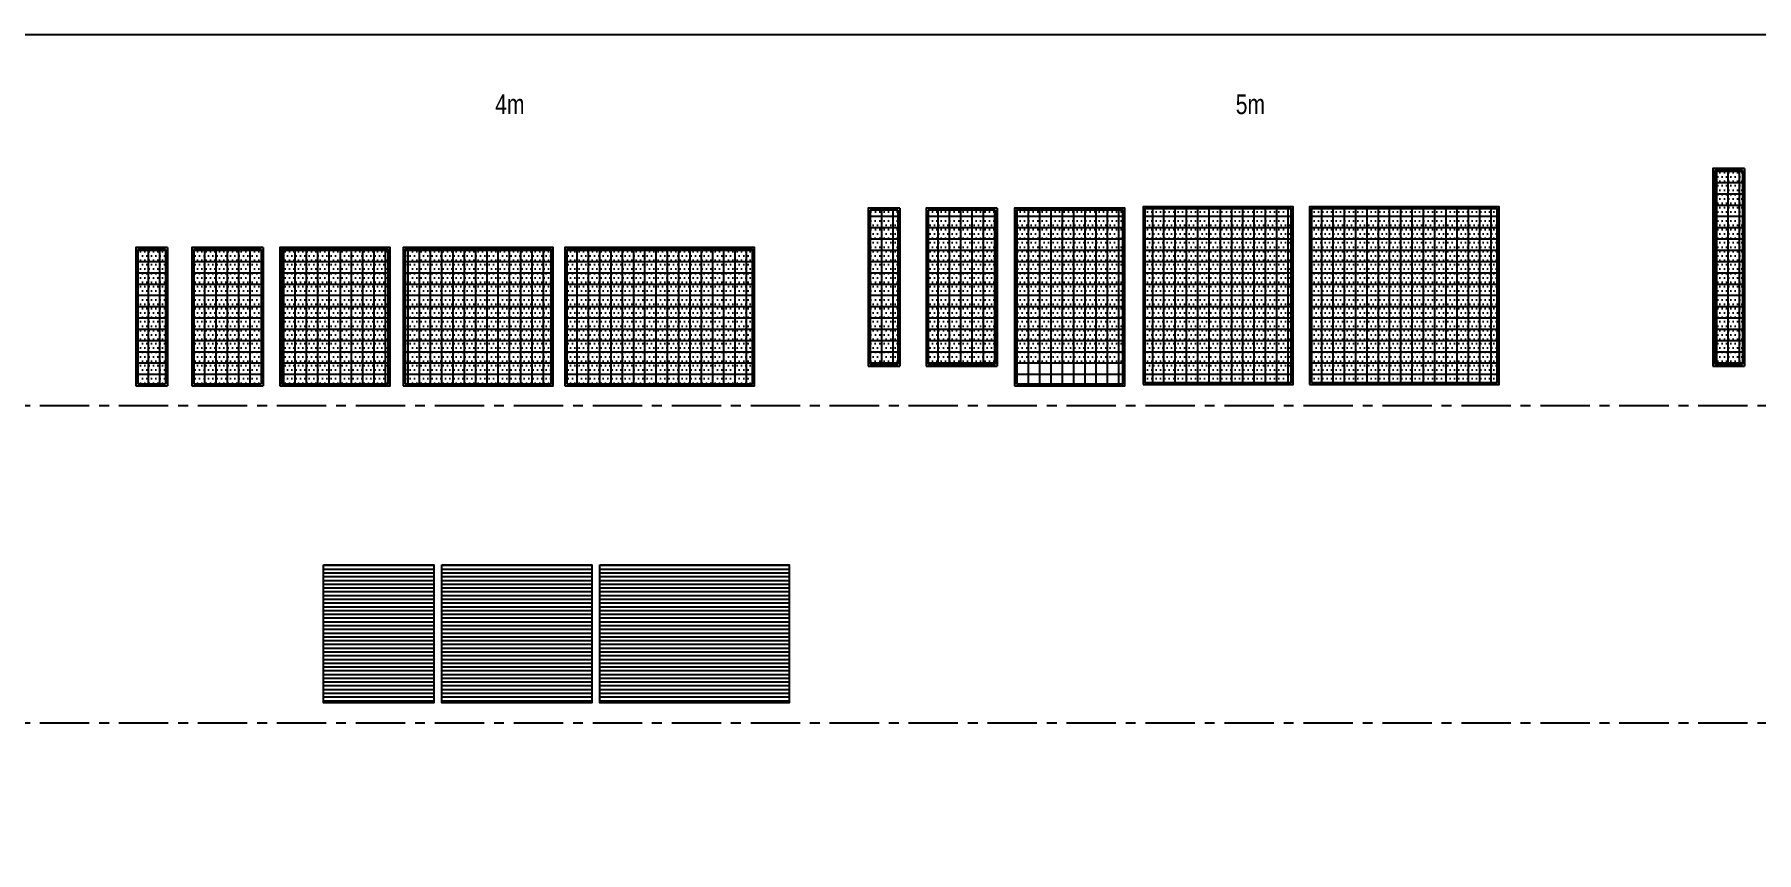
# Model space of a CAD drawing. Header units: metres. Extents: x -21 to 591, y -28 to 288.
# Drawn here: x 352.68 to 396.3, y 266.92 to 287.64 of the extents above; entities that cross this region are included whole.
import ezdxf

# ---------------------------------------------------------------- set-up
doc = ezdxf.new("R2010")
doc.units = ezdxf.units.M
doc.linetypes.add('CENTER', pattern=[2, 1.25, -0.25, 0.25, -0.25])
doc.layers.add('m_panele', color=7, linetype='Continuous')
doc.styles.add('CDMSTYLE', font='CDMSIMPL', dxfattribs={"width": 0.8, "bigfont": 'CDMBIGPL'})
pattern_1 = [(90, (0.1, 1), (-0.28575, 6e-17), []), (180, (0.1, 1), (-6e-17, -0.28575), [])]
pattern_2 = [(0, (0.1, 1), (0.0555625, 0.111125), [0, -0.111125])]
pattern_3 = [(0, (0.1, 1), (0.0555625, 0.111125), [0, -0.111125])]
pattern_4 = [(90, (0.1, 1), (-0.28575, 6e-17), []), (180, (0.1, 1), (-6e-17, -0.28575), [])]
pattern_5 = [(0, (-344.70027, -270.53981), (3e-17, 0.09525), [])]

# ---------------------------------------------------------------- blocks, each defined once
blk = doc.blocks.new('P_3_5_1')
at = {"layer": 'm_panele'}
h = blk.add_hatch(color=251, dxfattribs=at)
h.paths.add_polyline_path([(2.9, 5), (0.1, 5), (0.1, 0.5), (2.9, 0.5)])
h.paths.add_polyline_path([(0.15, 0.55), (0.15, 4.95), (2.85, 4.95), (2.85, 0.55)], flags=16)
h = blk.add_hatch(dxfattribs=at)
h.set_pattern_fill('ANSI37', color=251, scale=0.09, angle=45, style=0)
h.set_pattern_definition(pattern_1)
h.paths.add_polyline_path([(2.85, 0.55), (2.85, 4.95), (0.15, 4.95), (0.15, 0.55)])
h = blk.add_hatch(dxfattribs=at)
h.set_pattern_fill('DOTS', color=95, scale=0.07, style=0)
h.set_pattern_definition(pattern_2)
h.paths.add_polyline_path([(2.85, 1.05), (2.85, 4.95), (0.15, 4.95), (0.15, 1.05)])
at = {"layer": 'm_panele', "color": 251}
blk.add_lwpolyline([(0.1, 0.5), (2.9, 0.5), (2.9, 5), (0.1, 5), (0.1, 0.5)], dxfattribs=at)
blk.add_lwpolyline([(0.15, 0.55), (2.85, 0.55), (2.85, 4.95), (0.15, 4.95)], close=True, dxfattribs=at)
blk = doc.blocks.new('P_4_5_1')
at = {"layer": 'm_panele'}
h = blk.add_hatch(color=251, dxfattribs=at)
h.paths.add_polyline_path([(3.9, 5), (0.1, 5), (0.1, 0.5), (3.9, 0.5)])
h.paths.add_polyline_path([(0.15, 0.55), (0.15, 4.95), (3.85, 4.95), (3.85, 0.55)], flags=16)
h = blk.add_hatch(dxfattribs=at)
h.set_pattern_fill('ANSI37', color=251, scale=0.09, angle=45, style=0)
h.set_pattern_definition(pattern_1)
h.paths.add_polyline_path([(3.85, 4.95), (0.15, 4.95), (0.15, 0.55), (3.85, 0.55)])
h = blk.add_hatch(dxfattribs=at)
h.set_pattern_fill('DOTS', color=95, scale=0.07, style=0)
h.set_pattern_definition(pattern_2)
h.paths.add_polyline_path([(3.85, 4.95), (0.15, 4.95), (0.15, 0.55), (3.85, 0.55)])
at = {"layer": 'm_panele', "color": 251}
blk.add_lwpolyline([(0.1, 0.5), (3.9, 0.5), (3.9, 5), (0.1, 5), (0.1, 0.5)], dxfattribs=at)
blk.add_lwpolyline([(0.15, 0.55), (3.85, 0.55), (3.85, 4.95), (0.15, 4.95)], close=True, dxfattribs=at)
blk = doc.blocks.new('P_5_5_1')
at = {"layer": 'm_panele'}
h = blk.add_hatch(color=251, dxfattribs=at)
h.paths.add_polyline_path([(4.9, 5), (0.1, 5), (0.1, 0.5), (4.9, 0.5)])
h.paths.add_polyline_path([(0.15, 0.55), (0.15, 4.95), (4.85, 4.95), (4.85, 0.55)], flags=16)
h = blk.add_hatch(dxfattribs=at)
h.set_pattern_fill('ANSI37', color=251, scale=0.09, angle=45, style=0)
h.set_pattern_definition(pattern_1)
h.paths.add_polyline_path([(4.85, 4.95), (3.85, 4.95), (3.85, 0.55), (4.85, 0.55)])
h.paths.add_polyline_path([(3.85, 4.95), (0.15, 4.95), (0.15, 0.55), (3.85, 0.55)])
h = blk.add_hatch(dxfattribs=at)
h.set_pattern_fill('DOTS', color=95, scale=0.07, style=0)
h.set_pattern_definition(pattern_2)
h.paths.add_polyline_path([(4.85, 4.95), (3.85, 4.95), (3.85, 0.55), (4.85, 0.55)])
h.paths.add_polyline_path([(3.85, 4.95), (0.15, 4.95), (0.15, 0.55), (3.85, 0.55)])
at = {"layer": 'm_panele', "color": 251}
blk.add_lwpolyline([(0.1, 0.5), (4.9, 0.5), (4.9, 5), (0.1, 5), (0.1, 0.5)], dxfattribs=at)
blk.add_lwpolyline([(0.15, 0.55), (4.85, 0.55), (4.85, 4.95), (0.15, 4.95)], close=True, dxfattribs=at)
blk = doc.blocks.new('P_5_4_1')
at = {"layer": 'm_panele'}
h = blk.add_hatch(color=251, dxfattribs=at)
h.paths.add_polyline_path([(4.9, 4), (0.1, 4), (0.1, 0.5), (4.9, 0.5)])
h.paths.add_polyline_path([(4.85, 3.95), (4.85, 0.55), (0.15, 0.55), (0.15, 3.95)], flags=16)
h = blk.add_hatch(dxfattribs=at)
h.set_pattern_fill('ANSI37', color=251, scale=0.09, angle=45, style=0)
h.set_pattern_definition(pattern_1)
h.paths.add_polyline_path([(4.85, 3.95), (3.85, 3.95), (3.85, 0.55), (4.85, 0.55)])
h.paths.add_polyline_path([(3.85, 3.95), (0.15, 3.95), (0.15, 0.55), (3.85, 0.55)])
h = blk.add_hatch(dxfattribs=at)
h.set_pattern_fill('DOTS', color=95, scale=0.07, style=0)
h.set_pattern_definition(pattern_2)
h.paths.add_polyline_path([(3.85, 3.95), (0.15, 3.95), (0.15, 0.55), (3.85, 0.55)])
h.paths.add_polyline_path([(4.85, 3.95), (3.85, 3.95), (3.85, 0.55), (4.85, 0.55)])
at = {"layer": 'm_panele', "color": 251}
blk.add_lwpolyline([(0.1, 0.5), (4.9, 0.5), (4.9, 4), (0.1, 4), (0.1, 0.5)], dxfattribs=at)
blk.add_lwpolyline([(0.15, 0.55), (4.85, 0.55), (4.85, 3.95), (0.15, 3.95)], close=True, dxfattribs=at)
blk = doc.blocks.new('P_4_4_1')
at = {"layer": 'm_panele'}
h = blk.add_hatch(color=251, dxfattribs=at)
h.paths.add_polyline_path([(3.9, 4), (0.1, 4), (0.1, 0.5), (3.9, 0.5)])
h.paths.add_polyline_path([(3.85, 0.55), (0.15, 0.55), (0.15, 3.95), (3.85, 3.95)], flags=16)
h = blk.add_hatch(dxfattribs=at)
h.set_pattern_fill('ANSI37', color=251, scale=0.09, angle=45, style=0)
h.set_pattern_definition(pattern_1)
h.paths.add_polyline_path([(3.85, 3.95), (0.15, 3.95), (0.15, 0.55), (3.85, 0.55)])
h = blk.add_hatch(dxfattribs=at)
h.set_pattern_fill('DOTS', color=95, scale=0.07, style=0)
h.set_pattern_definition(pattern_2)
h.paths.add_polyline_path([(3.85, 3.95), (0.15, 3.95), (0.15, 0.55), (3.85, 0.55)])
at = {"layer": 'm_panele', "color": 251}
blk.add_lwpolyline([(0.1, 0.5), (3.9, 0.5), (3.9, 4), (0.1, 4), (0.1, 0.5)], dxfattribs=at)
blk.add_lwpolyline([(0.15, 0.55), (3.85, 0.55), (3.85, 3.95), (0.15, 3.95)], close=True, dxfattribs=at)
blk = doc.blocks.new('P_3_4_1')
at = {"layer": 'm_panele'}
h = blk.add_hatch(color=251, dxfattribs=at)
h.paths.add_polyline_path([(2.9, 4), (0.1, 4), (0.1, 0.5), (2.9, 0.5)])
h.paths.add_polyline_path([(0.15, 0.55), (0.15, 3.95), (2.85, 3.95), (2.85, 0.55)], flags=16)
h = blk.add_hatch(dxfattribs=at)
h.set_pattern_fill('ANSI37', color=251, scale=0.09, angle=45, style=0)
h.set_pattern_definition(pattern_1)
h.paths.add_polyline_path([(2.85, 0.55), (2.85, 3.95), (0.15, 3.95), (0.15, 0.55)])
h = blk.add_hatch(dxfattribs=at)
h.set_pattern_fill('DOTS', color=95, scale=0.07, style=0)
h.set_pattern_definition(pattern_2)
h.paths.add_polyline_path([(2.85, 0.55), (2.85, 3.95), (0.15, 3.95), (0.15, 0.55)])
at = {"layer": 'm_panele', "color": 251}
blk.add_lwpolyline([(0.1, 0.5), (2.9, 0.5), (2.9, 4), (0.1, 4), (0.1, 0.5)], dxfattribs=at)
blk.add_lwpolyline([(0.15, 0.55), (2.85, 0.55), (2.85, 3.95), (0.15, 3.95)], close=True, dxfattribs=at)
blk = doc.blocks.new('P_1_4_1')
at = {"layer": 'm_panele'}
h = blk.add_hatch(color=251, dxfattribs=at)
h.paths.add_polyline_path([(0.9, 4), (0.1, 4), (0.1, 0.5), (0.9, 0.5)])
h.paths.add_polyline_path([(0.85, 0.55), (0.15, 0.55), (0.15, 3.95), (0.85, 3.95)], flags=16)
h = blk.add_hatch(dxfattribs=at)
h.set_pattern_fill('DOTS', color=95, scale=0.07, style=0)
h.set_pattern_definition(pattern_3)
h.paths.add_polyline_path([(0.85, 3.95), (0.15, 3.95), (0.15, 0.55), (0.85, 0.55)])
h = blk.add_hatch(dxfattribs=at)
h.set_pattern_fill('ANSI37', color=251, scale=0.09, angle=45, style=0)
h.set_pattern_definition(pattern_4)
h.paths.add_polyline_path([(0.85, 3.95), (0.15, 3.95), (0.15, 0.55), (0.85, 0.55)])
at = {"layer": 'm_panele', "color": 251}
for p, q in [((0.85, 3.95), (0.15, 3.95)), ((0.15, 3.95), (0.15, 0.55)), ((0.85, 3.95), (0.85, 0.55)), ((0.9, 4), (0.9, 0.5)), ((0.15, 0.55), (0.85, 0.55))]:
    blk.add_line(p, q, dxfattribs=at)
for points in [[(0.9, 4), (0.1, 4), (0.1, 0.5)], [(0.1, 0.5), (0.9, 0.5)]]:
    blk.add_lwpolyline(points, dxfattribs=at)
blk = doc.blocks.new('P_1_5_1')
at = {"layer": 'm_panele'}
h = blk.add_hatch(color=251, dxfattribs=at)
h.paths.add_polyline_path([(0.9, 5), (0.1, 5), (0.1, 1), (0.9, 1)])
h.paths.add_polyline_path([(0.15, 1.05), (0.15, 4.95), (0.85, 4.95), (0.85, 1.05)], flags=16)
h = blk.add_hatch(dxfattribs=at)
h.set_pattern_fill('DOTS', color=95, scale=0.07, style=0)
h.set_pattern_definition(pattern_3)
h.paths.add_polyline_path([(0.85, 4.95), (0.15, 4.95), (0.15, 1.05), (0.85, 1.05)])
h = blk.add_hatch(dxfattribs=at)
h.set_pattern_fill('ANSI37', color=251, scale=0.09, angle=45, style=0)
h.set_pattern_definition(pattern_4)
h.paths.add_polyline_path([(0.85, 4.95), (0.15, 4.95), (0.15, 1.05), (0.85, 1.05)])
at = {"layer": 'm_panele', "color": 251}
for p, q in [((0.85, 4.95), (0.15, 4.95)), ((0.15, 4.95), (0.15, 1.05)), ((0.85, 4.95), (0.85, 1.05)), ((0.9, 5), (0.9, 1)), ((0.15, 1.05), (0.85, 1.05))]:
    blk.add_line(p, q, dxfattribs=at)
for points in [[(0.9, 5), (0.1, 5), (0.1, 1)], [(0.1, 1), (0.9, 1)]]:
    blk.add_lwpolyline(points, dxfattribs=at)
blk = doc.blocks.new('P_1_6_1')
at = {"layer": 'm_panele'}
h = blk.add_hatch(color=251, dxfattribs=at)
h.paths.add_polyline_path([(0.9, 6), (0.1, 6), (0.1, 1), (0.9, 1)])
h.paths.add_polyline_path([(0.15, 1.05), (0.15, 5.95), (0.85, 5.95), (0.85, 1.05)], flags=16)
h = blk.add_hatch(dxfattribs=at)
h.set_pattern_fill('DOTS', color=95, scale=0.07, style=0)
h.set_pattern_definition(pattern_3)
h.paths.add_polyline_path([(0.85, 5.95), (0.15, 5.95), (0.15, 1.05), (0.85, 1.05)])
h = blk.add_hatch(dxfattribs=at)
h.set_pattern_fill('ANSI37', color=251, scale=0.09, angle=45, style=0)
h.set_pattern_definition(pattern_4)
h.paths.add_polyline_path([(0.85, 5.95), (0.15, 5.95), (0.15, 1.05), (0.85, 1.05)])
at = {"layer": 'm_panele', "color": 251}
for p, q in [((0.85, 5.95), (0.15, 5.95)), ((0.15, 5.95), (0.15, 1.05)), ((0.85, 5.95), (0.85, 1.05)), ((0.9, 6), (0.9, 1)), ((0.15, 1.05), (0.85, 1.05))]:
    blk.add_line(p, q, dxfattribs=at)
for points in [[(0.9, 6), (0.1, 6), (0.1, 1)], [(0.1, 1), (0.9, 1)]]:
    blk.add_lwpolyline(points, dxfattribs=at)
blk = doc.blocks.new('P_2_4_1')
at = {"layer": 'm_panele'}
h = blk.add_hatch(color=251, dxfattribs=at)
h.paths.add_polyline_path([(1.9, 4), (0.1, 4), (0.1, 0.5), (1.9, 0.5)])
h.paths.add_polyline_path([(0.15, 0.55), (0.15, 3.95), (1.85, 3.95), (1.85, 0.55)], flags=16)
h = blk.add_hatch(dxfattribs=at)
h.set_pattern_fill('DOTS', color=95, scale=0.07, style=0)
h.set_pattern_definition(pattern_3)
h.paths.add_polyline_path([(1.85, 3.95), (0.15, 3.95), (0.15, 0.55), (1.85, 0.55)])
h = blk.add_hatch(dxfattribs=at)
h.set_pattern_fill('ANSI37', color=251, scale=0.09, angle=45, style=0)
h.set_pattern_definition(pattern_4)
h.paths.add_polyline_path([(1.85, 3.95), (0.15, 3.95), (0.15, 0.55), (1.85, 0.55)])
at = {"layer": 'm_panele', "color": 251}
for p, q in [((1.85, 3.95), (0.15, 3.95)), ((0.15, 3.95), (0.15, 0.55)), ((1.85, 3.95), (1.85, 0.55)), ((1.9, 4), (1.9, 0.5)), ((0.15, 0.55), (1.85, 0.55))]:
    blk.add_line(p, q, dxfattribs=at)
for points in [[(1.9, 4), (0.1, 4), (0.1, 0.5)], [(0.1, 0.5), (1.9, 0.5)]]:
    blk.add_lwpolyline(points, dxfattribs=at)
blk = doc.blocks.new('P_2_5_1')
at = {"layer": 'm_panele'}
h = blk.add_hatch(color=251, dxfattribs=at)
h.paths.add_polyline_path([(1.9, 5), (0.1, 5), (0.1, 1), (1.9, 1)])
h.paths.add_polyline_path([(0.15, 1.05), (0.15, 4.95), (1.85, 4.95), (1.85, 1.05)], flags=16)
h = blk.add_hatch(dxfattribs=at)
h.set_pattern_fill('DOTS', color=95, scale=0.07, style=0)
h.set_pattern_definition(pattern_3)
h.paths.add_polyline_path([(1.85, 4.95), (0.15, 4.95), (0.15, 1.05), (1.85, 1.05)])
h = blk.add_hatch(dxfattribs=at)
h.set_pattern_fill('ANSI37', color=251, scale=0.09, angle=45, style=0)
h.set_pattern_definition(pattern_4)
h.paths.add_polyline_path([(1.85, 4.95), (0.15, 4.95), (0.15, 1.05), (1.85, 1.05)])
at = {"layer": 'm_panele', "color": 251}
for p, q in [((1.85, 4.95), (0.15, 4.95)), ((0.15, 4.95), (0.15, 1.05)), ((1.85, 4.95), (1.85, 1.05)), ((1.9, 5), (1.9, 1)), ((0.15, 1.05), (1.85, 1.05))]:
    blk.add_line(p, q, dxfattribs=at)
for points in [[(1.9, 5), (0.1, 5), (0.1, 1)], [(0.1, 1), (1.9, 1)]]:
    blk.add_lwpolyline(points, dxfattribs=at)
blk = doc.blocks.new('P_3_4_2')
at = {"layer": 'm_panele', "linetype": 'Continuous', "lineweight": 25}
h = blk.add_hatch(dxfattribs=at)
h.set_pattern_fill('ANSI31', scale=0.03, angle=315)
h.set_pattern_definition(pattern_5)
h.paths.add_polyline_path([(0.1, 4), (2.9, 4), (2.9, 0.5), (0.1, 0.5)])
at = {"layer": 'm_panele', "color": 1, "linetype": 'Continuous', "lineweight": 25}
blk.add_lwpolyline([(0.1, 4), (2.9, 4), (2.9, 0.5), (0.1, 0.5)], close=True, dxfattribs=at)
blk = doc.blocks.new('P_4_4_2')
at = {"layer": 'm_panele', "linetype": 'Continuous', "lineweight": 25}
h = blk.add_hatch(dxfattribs=at)
h.set_pattern_fill('ANSI31', scale=0.03, angle=315)
h.set_pattern_definition(pattern_5)
h.paths.add_polyline_path([(0.1, 4), (3.9, 4), (3.9, 0.5), (0.1, 0.5)])
at = {"layer": 'm_panele', "color": 1, "linetype": 'Continuous', "lineweight": 25}
blk.add_lwpolyline([(0.1, 4), (3.9, 4), (3.9, 0.5), (0.1, 0.5)], close=True, dxfattribs=at)
blk = doc.blocks.new('P_5_4_2')
at = {"layer": 'm_panele', "linetype": 'Continuous', "lineweight": 25}
h = blk.add_hatch(dxfattribs=at)
h.set_pattern_fill('ANSI31', scale=0.03, angle=315)
h.set_pattern_definition(pattern_5)
h.paths.add_polyline_path([(0.1, 4), (4.9, 4), (4.9, 0.5), (0.1, 0.5)])
at = {"layer": 'm_panele', "color": 1, "linetype": 'Continuous', "lineweight": 25}
blk.add_lwpolyline([(0.1, 4), (4.9, 4), (4.9, 0.5), (0.1, 0.5)], close=True, dxfattribs=at)

msp = doc.modelspace()

# ---------------------------------------------------------------- linework, layer by layer
at = {"color": 8, "linetype": 'CENTER', "lineweight": 25}
for p, q in [((274.8231, 278.2432), (493.7946, 278.2432)), ((274.8231, 270.2078), (493.7946, 270.2078))]:
    msp.add_line(p, q, dxfattribs=at)
at = {"color": 1, "linetype": 'Continuous', "lineweight": 25}
msp.add_lwpolyline([(219.7213, 287.6429), (590.5736, 287.6429), (590.5736, 190.9415), (219.7213, 190.9415)], close=True, dxfattribs=at)

# ---------------------------------------------------------------- block references
at = {"layer": 'm_panele', "color": 1, "linetype": 'Continuous', "lineweight": 25}
for name, p in [('P_1_6_1', (395.0949, 278.2432)), ('P_1_5_1', (373.7, 278.2432)), ('P_2_5_1', (375.1664, 278.2432)), ('P_5_5_1', (384.8782, 278.2726)), ('P_1_4_1', (355.1506, 278.2432)), ('P_2_4_1', (356.5717, 278.2432)), ('P_3_4_1', (358.7942, 278.2432)), ('P_4_4_1', (361.9196, 278.2432)), ('P_5_4_1', (366.0191, 278.2432)), ('P_3_4_2', (359.9, 270.2078)), ('P_4_4_2', (362.9, 270.2078)), ('P_5_4_2', (366.9, 270.2078))]:
    msp.add_blockref(name, p, dxfattribs=at)
at = {"layer": 'm_panele', "color": 1, "lineweight": 25}
for name, p in [('P_3_5_1', (377.4025, 278.2432)), ('P_4_5_1', (380.6595, 278.2726))]:
    msp.add_blockref(name, p, dxfattribs=at)

# ---------------------------------------------------------------- texts
at = {"layer": 'm_panele', "color": 1, "linetype": 'Continuous', "lineweight": 25, "style": 'CDMSTYLE', "width": 0.8}
for s, p in [('4m', (364.3505, 285.6242)), ('5m', (383.1077, 285.6242))]:
    msp.add_text(s, height=0.5, dxfattribs=at).set_placement(p)

doc.saveas('drawing.dxf')
